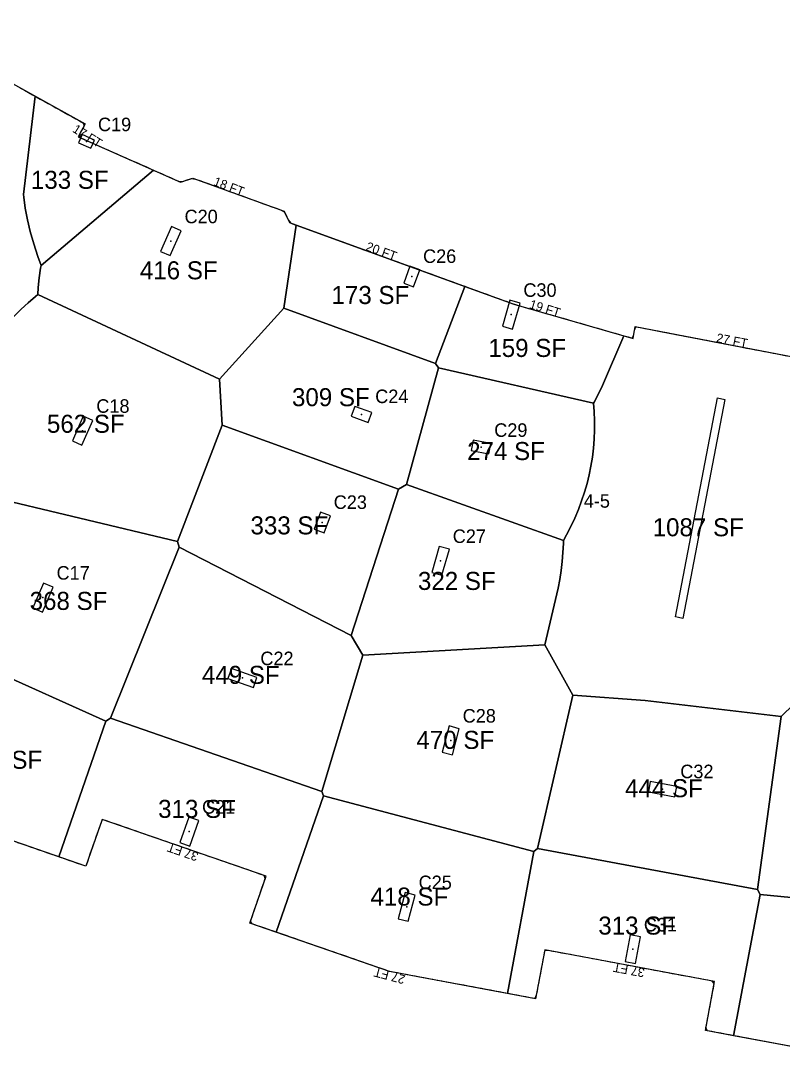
# Model space of a CAD drawing. Header units: metres. Extents: x 3272 to 9634, y 5311 to 56288.
# Drawn here: x 4740 to 5755, y 5379 to 6758 of the extents above; entities that cross this region are included whole.
import ezdxf
from ezdxf.enums import TextEntityAlignment as Align

# ---------------------------------------------------------------- set-up
doc = ezdxf.new("R2010")
doc.units = ezdxf.units.M
for name, color, linetype in [('BOUNDARY', 5, 'Continuous'), ('COL-LABEL', 2, 'Continuous'), ('COLS', 2, 'Continuous'), ('FLOOR NUMBER', 3, 'Continuous'), ('FLOOR_0_AREA_LABELS', 3, 'Continuous'), ('FLOOR_0_BOUNDARY', 5, 'Continuous'), ('FLOOR_0_COLUMNS', 7, 'Continuous'), ('FLOOR_0_FASCADE_COLUMNS', 30, 'Continuous'), ('FLOOR_0_FASCADE_WALLS', 4, 'Continuous'), ('FLOOR_0_LARGE_TRIBUTARY', 6, 'Continuous'), ('FLOOR_0_TRIBUTARY_COL_0', 2, 'Continuous'), ('FLOOR_0_TRIBUTARY_COL_1', 2, 'Continuous'), ('FLOOR_0_TRIBUTARY_COL_14', 2, 'Continuous'), ('FLOOR_0_TRIBUTARY_COL_15', 2, 'Continuous'), ('FLOOR_0_TRIBUTARY_COL_17', 2, 'Continuous'), ('FLOOR_0_TRIBUTARY_COL_18', 2, 'Continuous'), ('FLOOR_0_TRIBUTARY_COL_2', 2, 'Continuous'), ('FLOOR_0_TRIBUTARY_COL_24', 2, 'Continuous'), ('FLOOR_0_TRIBUTARY_COL_25', 2, 'Continuous'), ('FLOOR_0_TRIBUTARY_COL_3', 2, 'Continuous'), ('FLOOR_0_TRIBUTARY_COL_5', 2, 'Continuous'), ('FLOOR_0_TRIBUTARY_COL_52', 2, 'Continuous'), ('FLOOR_0_TRIBUTARY_COL_53', 2, 'Continuous'), ('FLOOR_0_TRIBUTARY_COL_54', 2, 'Continuous'), ('FLOOR_0_TRIBUTARY_COL_57', 2, 'Continuous'), ('FLOOR_0_TRIBUTARY_COL_59', 2, 'Continuous'), ('FLOOR_0_TRIBUTARY_COL_6', 2, 'Continuous'), ('FLOOR_0_TRIBUTARY_COL_7', 2, 'Continuous'), ('FLOOR_0_TRIBUTARY_COL_8', 2, 'Continuous'), ('FLOOR_0_WALL_TRIBUTARY_0', 1, 'Continuous'), ('FLOOR_0_WALL_TRIBUTARY_1', 1, 'Continuous'), ('WALL', 4, 'Continuous')]:
    doc.layers.add(name, color=color, linetype=linetype)

msp = doc.modelspace()

# ---------------------------------------------------------------- linework, layer by layer
at = {"layer": 'BOUNDARY'}
for points in [[(4578.2, 6758.1), (4825.6, 6620.7), (4816.2, 6603.8), (4952.6, 6543.3), (4968.7, 6548.8), (5090.3, 6504.7), (5097.7, 6489.4), (5396.3, 6380.9), (5555, 6335.4), (5557.6, 6351.2), (5814.1, 6301.8)], [(5842.4, 5378.9), (5651.2, 5414.6), (5663.3, 5479.6), (5437.2, 5521.7), (5425.1, 5456.8), (5230.5, 5493.1), (5044.8, 5557.5), (5066.4, 5619.8), (4848.1, 5695.4), (4826.5, 5633.1), (4633, 5700.1)]]:
    msp.add_lwpolyline(points, dxfattribs=at)
at = {"layer": 'COLS'}
for points in [[(4821.8, 6606.6), (4816.9, 6595.6), (4833.4, 6588.3), (4838.2, 6599.3)], [(4926, 6451.2), (4938.7, 6445.5), (4953.4, 6478.4), (4940.6, 6484.1)], [(5270.8, 6426.5), (5257.7, 6431.3), (5249.5, 6408.7), (5262.6, 6403.9)], [(5380.9, 6351.6), (5394.3, 6347.8), (5404.3, 6382.4), (5390.8, 6386.2)], [(5184.6, 6244.8), (5179.8, 6231.7), (5202.4, 6223.5), (5207.1, 6236.6)], [(4808.6, 6199), (4821.4, 6193.3), (4836, 6226.2), (4823.2, 6231.9)], [(5362.9, 6181.6), (5365.5, 6195.4), (5341.9, 6199.9), (5339.3, 6186.1)], [(5151.9, 6099.2), (5138.7, 6104), (5130.5, 6081.5), (5143.7, 6076.7)], [(5286.9, 6024.1), (5300.4, 6020.2), (5310.3, 6054.8), (5296.9, 6058.7)], [(4756, 5976.8), (4768.8, 5971.3), (4783.1, 6004.3), (4770.3, 6009.9)], [(5049.7, 5871.1), (5054.3, 5884.3), (5020.3, 5896.1), (5015.7, 5882.9)], [(5300.8, 5784.9), (5314.3, 5781.3), (5323.5, 5816.1), (5310, 5819.7)], [(5610.5, 5725.3), (5613.1, 5739.1), (5577.7, 5745.7), (5575.1, 5731.9)], [(4951.7, 5664.5), (4964.9, 5659.9), (4976.7, 5693.9), (4963.5, 5698.5)], [(5242.1, 5563.3), (5255.6, 5559.8), (5264.9, 5594.6), (5251.3, 5598.1)], [(5544.2, 5506.4), (5558, 5503.8), (5564.6, 5539.2), (5550.8, 5541.8)]]:
    msp.add_lwpolyline(points, close=True, dxfattribs=at)
at = {"layer": 'FLOOR_0_BOUNDARY'}
for points in [[(4578.2, 6758.1), (4825.6, 6620.7), (4816.2, 6603.8), (4952.6, 6543.3), (4968.7, 6548.8), (5090.3, 6504.7), (5097.7, 6489.4), (5396.3, 6380.9), (5555, 6335.4), (5557.6, 6351.2), (5814.1, 6301.8)], [(5842.4, 5378.9), (5651.2, 5414.6), (5663.3, 5479.6), (5437.2, 5521.7), (5425.1, 5456.8), (5230.5, 5493.1), (5044.8, 5557.5), (5066.4, 5619.8), (4848.1, 5695.4), (4826.5, 5633.1), (4633, 5700.1)]]:
    msp.add_lwpolyline(points, dxfattribs=at)
at = {"layer": 'FLOOR_0_COLUMNS'}
for p in [(4827.6, 6597.5), (4939.7, 6464.8), (5260.2, 6417.6), (5392.6, 6367), (5193.5, 6234.1), (4822.3, 6212.6), (5352.4, 6190.7), (5141.2, 6090.3), (5298.6, 6039.5), (4769.5, 5990.6), (5035, 5883.6), (5312.2, 5800.5), (5594.1, 5735.5), (4964.2, 5679.2), (5253.5, 5578.9), (5554.4, 5522.8)]:
    msp.add_point(p, dxfattribs=at)
at = {"layer": 'FLOOR_0_FASCADE_COLUMNS'}
for points in [[(4760.6, 6656.8), (4765.9, 6653.9), (4771.1, 6650.9), (4776.3, 6648), (4781.6, 6645.1), (4786.8, 6642.2), (4792.1, 6639.3), (4797.3, 6636.4), (4802.6, 6633.5), (4807.8, 6630.5), (4813.1, 6627.6), (4818.3, 6624.7), (4823.5, 6621.8), (4823.8, 6617.5), (4820.9, 6612.2), (4818, 6607), (4818.4, 6602.9), (4823.9, 6600.4), (4829.4, 6598), (4834.9, 6595.5), (4840.4, 6593.1), (4845.8, 6590.7), (4851.3, 6588.2), (4856.8, 6585.8), (4862.3, 6583.4), (4867.8, 6580.9), (4873.3, 6578.5), (4878.7, 6576.1), (4884.2, 6573.6), (4889.7, 6571.2), (4895.2, 6568.8), (4900.7, 6566.3), (4906.2, 6563.9), (4911.6, 6561.5), (4917.1, 6559)], [(4917.1, 6559), (4922.6, 6556.6), (4928.1, 6554.2), (4933.6, 6551.7), (4939.1, 6549.3), (4944.6, 6546.8), (4950, 6544.4), (4955.6, 6544.3), (4961.3, 6546.3), (4967, 6548.2), (4972.6, 6547.4), (4978.3, 6545.4), (4983.9, 6543.3), (4989.5, 6541.3), (4995.2, 6539.2), (5000.8, 6537.2), (5006.5, 6535.1), (5012.1, 6533.1), (5017.7, 6531), (5023.4, 6529), (5029, 6526.9), (5034.7, 6524.9), (5040.3, 6522.8), (5045.9, 6520.8), (5051.6, 6518.7), (5057.2, 6516.7), (5062.9, 6514.6), (5068.5, 6512.6), (5074.1, 6510.5), (5079.8, 6508.5), (5085.4, 6506.4), (5090.6, 6503.9), (5093.3, 6498.5), (5095.9, 6493.1), (5099.5, 6488.8), (5105.1, 6486.7)], [(5105.1, 6486.7), (5110.7, 6484.7), (5116.4, 6482.6), (5122, 6480.6), (5127.6, 6478.5), (5133.3, 6476.5), (5138.9, 6474.4), (5144.6, 6472.4), (5150.2, 6470.3), (5155.8, 6468.3), (5161.5, 6466.2), (5167.1, 6464.2), (5172.8, 6462.1), (5178.4, 6460.1), (5184, 6458), (5189.7, 6456), (5195.3, 6453.9), (5201, 6451.9), (5206.6, 6449.8), (5212.2, 6447.8), (5217.9, 6445.7), (5223.5, 6443.7), (5229.2, 6441.6), (5234.8, 6439.6), (5240.4, 6437.5), (5246.1, 6435.5), (5251.7, 6433.4), (5257.3, 6431.4), (5263, 6429.3), (5268.6, 6427.3), (5274.3, 6425.2), (5279.9, 6423.2), (5285.5, 6421.1), (5291.2, 6419.1), (5296.8, 6417), (5302.5, 6415), (5308.1, 6412.9), (5313.7, 6410.9), (5319.4, 6408.8), (5325, 6406.8), (5330.7, 6404.7)], [(5330.7, 6404.7), (5336.3, 6402.7), (5341.9, 6400.6), (5347.6, 6398.6), (5353.2, 6396.5), (5358.9, 6394.5), (5364.5, 6392.4), (5370.1, 6390.4), (5375.8, 6388.3), (5381.4, 6386.3), (5387, 6384.3), (5392.7, 6382.2), (5398.4, 6380.3), (5404.1, 6378.6), (5409.9, 6377), (5415.7, 6375.3), (5421.4, 6373.7), (5427.2, 6372), (5433, 6370.4), (5438.7, 6368.7), (5444.5, 6367.1), (5450.3, 6365.4), (5456, 6363.8), (5461.8, 6362.1), (5467.6, 6360.4), (5473.4, 6358.8), (5479.1, 6357.1), (5484.9, 6355.5), (5490.7, 6353.8), (5496.4, 6352.2), (5502.2, 6350.5), (5508, 6348.9), (5513.7, 6347.2), (5519.5, 6345.6), (5525.3, 6343.9), (5531, 6342.3), (5536.8, 6340.6), (5542.6, 6338.9)], [(5081.9, 5544.6), (5076.3, 5546.6), (5070.6, 5548.5), (5064.9, 5550.5), (5059.2, 5552.5), (5053.6, 5554.4), (5047.9, 5556.4), (5045.7, 5560), (5047.7, 5565.7), (5049.6, 5571.4), (5051.6, 5577), (5053.5, 5582.7), (5055.5, 5588.4), (5057.5, 5594), (5059.4, 5599.7), (5061.4, 5605.4), (5063.4, 5611.1), (5065.3, 5616.7), (5063.8, 5620.7), (5058.2, 5622.7), (5052.5, 5624.6), (5046.8, 5626.6), (5041.2, 5628.6), (5035.5, 5630.5), (5029.8, 5632.5), (5024.2, 5634.5), (5018.5, 5636.4), (5012.8, 5638.4), (5007.1, 5640.4), (5001.5, 5642.3), (4995.8, 5644.3), (4990.1, 5646.2), (4984.5, 5648.2), (4978.8, 5650.2), (4973.1, 5652.1), (4967.5, 5654.1), (4961.8, 5656.1), (4956.1, 5658), (4950.5, 5660), (4944.8, 5662), (4939.1, 5663.9), (4933.4, 5665.9), (4927.8, 5667.8), (4922.1, 5669.8), (4916.4, 5671.8), (4910.8, 5673.7), (4905.1, 5675.7), (4899.4, 5677.7), (4893.8, 5679.6), (4888.1, 5681.6), (4882.4, 5683.6), (4876.7, 5685.5), (4871.1, 5687.5), (4865.4, 5689.4), (4859.7, 5691.4), (4854.1, 5693.4), (4848.4, 5695.3), (4846.3, 5690), (4844.3, 5684.3), (4842.3, 5678.7), (4840.4, 5673), (4838.4, 5667.3), (4836.5, 5661.7), (4834.5, 5656), (4832.5, 5650.3), (4830.6, 5644.7), (4828.6, 5639), (4826.6, 5633.3), (4821.1, 5634.9), (4815.5, 5636.9), (4809.8, 5638.9), (4804.1, 5640.8), (4798.5, 5642.8), (4792.8, 5644.8)], [(4792.8, 5644.8), (4787.1, 5646.7), (4781.4, 5648.7), (4775.8, 5650.6), (4770.1, 5652.6), (4764.4, 5654.6), (4758.8, 5656.5), (4753.1, 5658.5), (4747.4, 5660.5), (4741.8, 5662.4), (4736.1, 5664.4)], [(5388.5, 5463.6), (5382.6, 5464.7), (5376.7, 5465.8), (5370.8, 5466.9), (5364.9, 5468), (5359, 5469.1), (5353.1, 5470.2), (5347.2, 5471.3), (5341.3, 5472.4), (5335.5, 5473.5), (5329.6, 5474.6), (5323.7, 5475.7), (5317.8, 5476.8), (5311.9, 5477.9), (5306, 5479), (5300.1, 5480.1), (5294.2, 5481.2), (5288.3, 5482.3), (5282.4, 5483.4), (5276.5, 5484.5), (5270.6, 5485.6), (5264.7, 5486.8), (5258.8, 5487.9), (5252.9, 5489), (5247, 5490.1), (5241.1, 5491.2), (5235.2, 5492.3), (5229.3, 5493.5), (5223.7, 5495.5), (5218, 5497.5), (5212.3, 5499.4), (5206.7, 5501.4), (5201, 5503.4), (5195.3, 5505.3), (5189.6, 5507.3), (5184, 5509.3), (5178.3, 5511.2), (5172.6, 5513.2), (5167, 5515.1), (5161.3, 5517.1), (5155.6, 5519.1), (5150, 5521), (5144.3, 5523), (5138.6, 5525), (5133, 5526.9), (5127.3, 5528.9), (5121.6, 5530.9), (5115.9, 5532.8), (5110.3, 5534.8), (5104.6, 5536.7), (5098.9, 5538.7), (5093.3, 5540.7), (5087.6, 5542.6), (5081.9, 5544.6)], [(5689.1, 5407.5), (5683.2, 5408.6), (5677.3, 5409.7), (5671.4, 5410.8), (5665.5, 5411.9), (5659.6, 5413), (5653.7, 5414.1), (5651.8, 5417.9), (5652.9, 5423.8), (5654, 5429.7), (5655.1, 5435.6), (5656.2, 5441.5), (5657.3, 5447.4), (5658.4, 5453.3), (5659.5, 5459.2), (5660.6, 5465.1), (5661.7, 5471), (5662.8, 5476.9), (5660.1, 5480.2), (5654.2, 5481.3), (5648.3, 5482.4), (5642.4, 5483.5), (5636.5, 5484.6), (5630.6, 5485.7), (5624.7, 5486.8), (5618.8, 5487.9), (5612.9, 5489), (5607, 5490.1), (5601.1, 5491.2), (5595.2, 5492.3), (5589.3, 5493.4), (5583.4, 5494.5), (5577.5, 5495.6), (5571.6, 5496.7), (5565.7, 5497.8), (5559.8, 5498.9), (5553.9, 5500), (5548, 5501.1), (5542.2, 5502.2), (5536.3, 5503.3), (5530.4, 5504.4), (5524.5, 5505.5), (5518.6, 5506.6), (5512.7, 5507.7), (5506.8, 5508.8), (5500.9, 5509.9), (5495, 5511), (5489.1, 5512.1), (5483.2, 5513.2), (5477.3, 5514.3), (5471.4, 5515.4), (5465.5, 5516.5), (5459.6, 5517.6), (5453.7, 5518.7), (5447.8, 5519.8), (5441.9, 5520.9), (5437, 5520.5), (5435.9, 5514.6), (5434.8, 5508.7), (5433.7, 5502.8), (5432.6, 5496.9), (5431.5, 5491), (5430.4, 5485.1), (5429.3, 5479.2), (5428.2, 5473.3), (5427.1, 5467.4), (5426, 5461.5), (5423.9, 5457), (5418, 5458.1), (5412.1, 5459.2), (5406.2, 5460.3), (5400.3, 5461.4), (5394.4, 5462.5), (5388.5, 5463.6)], [(5759.9, 5394.3), (5754, 5395.4), (5748.1, 5396.5), (5742.2, 5397.6), (5736.3, 5398.7), (5730.4, 5399.8), (5724.5, 5400.9), (5718.6, 5402), (5712.7, 5403.1), (5706.8, 5404.2), (5700.9, 5405.3), (5695, 5406.4), (5689.1, 5407.5)]]:
    msp.add_lwpolyline(points, dxfattribs=at)
at = {"layer": 'FLOOR_0_FASCADE_WALLS'}
for points in [[(4739.6, 6668.4), (4744.9, 6665.5), (4750.1, 6662.6), (4755.4, 6659.7), (4760.6, 6656.8)], [(5542.6, 6338.9), (5548.3, 6337.3), (5554.1, 6335.6), (5555.8, 6340.4), (5556.8, 6346.3), (5558.6, 6351), (5564.5, 6349.9), (5570.4, 6348.7), (5576.3, 6347.6), (5582.2, 6346.5), (5588.1, 6345.3), (5594, 6344.2), (5599.9, 6343.1), (5605.7, 6341.9), (5611.6, 6340.8), (5617.5, 6339.7), (5623.4, 6338.5), (5629.3, 6337.4), (5635.2, 6336.3), (5641.1, 6335.1), (5647, 6334), (5652.9, 6332.9), (5658.8, 6331.7), (5664.7, 6330.6), (5670.6, 6329.5), (5676.4, 6328.3), (5682.3, 6327.2), (5688.2, 6326.1), (5694.1, 6324.9), (5700, 6323.8), (5705.9, 6322.6), (5711.8, 6321.5), (5717.7, 6320.4), (5723.6, 6319.2), (5729.5, 6318.1), (5735.4, 6317), (5741.3, 6315.8), (5747.1, 6314.7), (5753, 6313.6), (5758.9, 6312.4)]]:
    msp.add_lwpolyline(points, dxfattribs=at)
at = {"layer": 'FLOOR_0_LARGE_TRIBUTARY'}
for points in [[(4713.7, 6682.8), (4759.3, 6657.5), (4743.7, 6526.7), (4744, 6523.4), (4746, 6508.6), (4748.9, 6493.3), (4752.6, 6477.5), (4757.2, 6461.2), (4762.6, 6444.5), (4766.9, 6432.5), (4766.3, 6428.7), (4764.6, 6415.9), (4763.2, 6402.9), (4762.6, 6393.7), (4759.5, 6391.2), (4749.9, 6382.9), (4740.7, 6374.3), (4731.8, 6365.5)], [(5785.5, 5864.9), (5751.7, 5832.2), (5570.8, 5853.5), (5474.5, 5860.7), (5437.5, 5927.5), (5455, 6003), (5455, 6003), (5457.3, 6014.7), (5459.1, 6026.6), (5460.5, 6038.6), (5461.5, 6050.6), (5462, 6062.7), (5462, 6066.6), (5466.3, 6074.1), (5472, 6085.2), (5477.2, 6096.4), (5482, 6107.7), (5486.3, 6119.1), (5490.1, 6130.6), (5493.5, 6142.2), (5496.3, 6153.9), (5498.7, 6165.6), (5500.6, 6177.5), (5502.1, 6189.4), (5503, 6201.5), (5503.5, 6213.6), (5503.5, 6225.8), (5503, 6238.1), (5502.2, 6249.3), (5502.8, 6250.4), (5508.6, 6261.5), (5513.9, 6272.7), (5542.4, 6339), (5555, 6335.4), (5557.6, 6351.2), (5591.3, 6344.7), (5688.4, 6326), (5814.1, 6301.8)]]:
    msp.add_lwpolyline(points, dxfattribs=at)
for points in [[(4762.6, 6444.5), (4757.2, 6461.2), (4752.6, 6477.5), (4748.9, 6493.3), (4746, 6508.6), (4744, 6523.4), (4743.7, 6526.7), (4759.3, 6657.5), (4825.6, 6620.7), (4816.2, 6603.8), (4916.8, 6559.2), (4766.9, 6432.5), (4762.6, 6444.5)], [(4766.3, 6428.7), (4766.9, 6432.5), (4916.8, 6559.2), (4952.6, 6543.3), (4968.7, 6548.8), (5090.3, 6504.7), (5097.7, 6489.4), (5106.5, 6486.2), (5090.2, 6375.5), (5004.5, 6281.2), (4762.6, 6393.7), (4763.2, 6402.9), (4764.6, 6415.9), (4766.3, 6428.7)], [(5106.5, 6486.2), (5331.1, 6404.6), (5291.9, 6302.2), (5090.2, 6375.5), (5106.5, 6486.2)], [(5513.9, 6272.7), (5508.6, 6261.5), (5502.8, 6250.4), (5502.2, 6249.3), (5295.8, 6296.3), (5291.9, 6302.2), (5331.1, 6404.6), (5396.3, 6380.9), (5542.4, 6339), (5513.9, 6272.7)], [(4707.5, 6337.8), (4715.2, 6347.2), (4723.3, 6356.4), (4731.8, 6365.5), (4740.7, 6374.3), (4749.9, 6382.9), (4759.5, 6391.2), (4762.6, 6393.7), (5004.5, 6281.2), (5008.1, 6220.1), (4948.7, 6065.2), (4688.1, 6127.2), (4627.4, 6181.7), (4701, 6329.2), (4707.5, 6337.8)], [(5090.2, 6375.5), (5291.9, 6302.2), (5295.8, 6296.3), (5253.4, 6140.8), (5242.5, 6134.9), (5008.1, 6220.1), (5004.5, 6281.2), (5090.2, 6375.5)], [(5295.8, 6296.3), (5502.2, 6249.3), (5503, 6238.1), (5503.5, 6225.8), (5503.5, 6213.6), (5503, 6201.5), (5502.1, 6189.4), (5500.6, 6177.5), (5498.7, 6165.6), (5496.3, 6153.9), (5493.5, 6142.2), (5490.1, 6130.6), (5486.3, 6119.1), (5482, 6107.7), (5477.2, 6096.4), (5472, 6085.2), (5466.3, 6074.1), (5462, 6066.6), (5253.4, 6140.8), (5295.8, 6296.3)], [(4948.7, 6065.2), (5008.1, 6220.1), (5242.5, 6134.9), (5179.6, 5940), (4950.8, 6057.5), (4948.7, 6065.2)], [(5242.5, 6134.9), (5253.4, 6140.8), (5462, 6066.6), (5462, 6062.7), (5461.5, 6050.6), (5460.5, 6038.6), (5459.1, 6026.6), (5457.3, 6014.7), (5455, 6003), (5437.5, 5927.5), (5195.1, 5913.7), (5179.6, 5940), (5242.5, 6134.9)], [(4688.1, 6127.2), (4948.7, 6065.2), (4950.8, 6057.5), (4859.2, 5830), (4853.2, 5826.3), (4697.2, 5896.2), (4688.1, 6127.2)], [(4950.8, 6057.5), (5179.6, 5940), (5195.1, 5913.7), (5140.7, 5732.5), (4859.2, 5830), (4950.8, 6057.5)], [(5140.7, 5732.5), (5195.1, 5913.7), (5437.5, 5927.5), (5474.5, 5860.7), (5427.5, 5656.6), (5422.9, 5652.6), (5142.7, 5726.8), (5140.7, 5732.5)], [(4640, 5880.2), (4697.2, 5896.2), (4853.2, 5826.3), (4790.6, 5645.5), (4633, 5700.1), (4572.6, 5730.2), (4640, 5880.2)], [(5785.5, 5864.9), (6034.4, 5804.5), (5893.3, 5579.2), (5723.7, 5595.6), (5720.4, 5601.9), (5751.7, 5832.2), (5785.5, 5864.9)], [(5474.5, 5860.7), (5570.8, 5853.5), (5751.7, 5832.2), (5720.4, 5601.9), (5427.5, 5656.6), (5474.5, 5860.7)], [(4853.2, 5826.3), (4859.2, 5830), (5140.7, 5732.5), (5142.7, 5726.8), (5079.8, 5545.3), (5044.8, 5557.5), (5066.4, 5619.8), (4848.1, 5695.4), (4826.5, 5633.1), (4790.6, 5645.5), (4853.2, 5826.3)], [(5142.7, 5726.8), (5422.9, 5652.6), (5387.7, 5463.8), (5230.5, 5493.1), (5079.8, 5545.3), (5142.7, 5726.8)], [(5422.9, 5652.6), (5427.5, 5656.6), (5720.4, 5601.9), (5723.7, 5595.6), (5688.6, 5407.6), (5651.2, 5414.6), (5663.3, 5479.6), (5437.2, 5521.7), (5425.1, 5456.8), (5387.7, 5463.8), (5422.9, 5652.6)], [(5723.7, 5595.6), (5893.3, 5579.2), (5935.6, 5536.6), (5926.3, 5440), (5849.6, 5444.2), (5842.4, 5378.9), (5688.6, 5407.6), (5723.7, 5595.6)]]:
    msp.add_lwpolyline(points, close=True, dxfattribs=at)
at = {"layer": 'FLOOR_0_TRIBUTARY_COL_0'}
msp.add_lwpolyline([(5142.7, 5726.8), (5422.9, 5652.6), (5387.7, 5463.8), (5230.5, 5493.1), (5079.8, 5545.3), (5142.7, 5726.8)], close=True, dxfattribs=at)
at = {"layer": 'FLOOR_0_TRIBUTARY_COL_1'}
msp.add_lwpolyline([(4853.2, 5826.3), (4859.2, 5830), (5140.7, 5732.5), (5142.7, 5726.8), (5079.8, 5545.3), (5044.8, 5557.5), (5066.4, 5619.8), (4848.1, 5695.4), (4826.5, 5633.1), (4790.6, 5645.5), (4853.2, 5826.3)], close=True, dxfattribs=at)
at = {"layer": 'FLOOR_0_TRIBUTARY_COL_14'}
msp.add_lwpolyline([(5474.5, 5860.7), (5570.8, 5853.5), (5751.7, 5832.2), (5720.4, 5601.9), (5427.5, 5656.6), (5474.5, 5860.7)], close=True, dxfattribs=at)
at = {"layer": 'FLOOR_0_TRIBUTARY_COL_15'}
msp.add_lwpolyline([(4950.8, 6057.5), (5179.6, 5940), (5195.1, 5913.7), (5140.7, 5732.5), (4859.2, 5830), (4950.8, 6057.5)], close=True, dxfattribs=at)
at = {"layer": 'FLOOR_0_TRIBUTARY_COL_17'}
msp.add_lwpolyline([(4766.3, 6428.7), (4766.9, 6432.5), (4916.8, 6559.2), (4952.6, 6543.3), (4968.7, 6548.8), (5090.3, 6504.7), (5097.7, 6489.4), (5106.5, 6486.2), (5090.2, 6375.5), (5004.5, 6281.2), (4762.6, 6393.7), (4763.2, 6402.9), (4764.6, 6415.9), (4766.3, 6428.7)], close=True, dxfattribs=at)
at = {"layer": 'FLOOR_0_TRIBUTARY_COL_18'}
msp.add_lwpolyline([(5513.9, 6272.7), (5508.6, 6261.5), (5502.8, 6250.4), (5502.2, 6249.3), (5295.8, 6296.3), (5291.9, 6302.2), (5331.1, 6404.6), (5396.3, 6380.9), (5542.4, 6339), (5513.9, 6272.7)], close=True, dxfattribs=at)
at = {"layer": 'FLOOR_0_TRIBUTARY_COL_2'}
msp.add_lwpolyline([(5422.9, 5652.6), (5427.5, 5656.6), (5720.4, 5601.9), (5723.7, 5595.6), (5688.6, 5407.6), (5651.2, 5414.6), (5663.3, 5479.6), (5437.2, 5521.7), (5425.1, 5456.8), (5387.7, 5463.8), (5422.9, 5652.6)], close=True, dxfattribs=at)
at = {"layer": 'FLOOR_0_TRIBUTARY_COL_24'}
msp.add_lwpolyline([(4707.5, 6337.8), (4715.2, 6347.2), (4723.3, 6356.4), (4731.8, 6365.5), (4740.7, 6374.3), (4749.9, 6382.9), (4759.5, 6391.2), (4762.6, 6393.7), (5004.5, 6281.2), (5008.1, 6220.1), (4948.7, 6065.2), (4688.1, 6127.2), (4627.4, 6181.7), (4701, 6329.2), (4707.5, 6337.8)], close=True, dxfattribs=at)
at = {"layer": 'FLOOR_0_TRIBUTARY_COL_25'}
msp.add_lwpolyline([(5242.5, 6134.9), (5253.4, 6140.8), (5462, 6066.6), (5462, 6062.7), (5461.5, 6050.6), (5460.5, 6038.6), (5459.1, 6026.6), (5457.3, 6014.7), (5455, 6003), (5437.5, 5927.5), (5195.1, 5913.7), (5179.6, 5940), (5242.5, 6134.9)], close=True, dxfattribs=at)
at = {"layer": 'FLOOR_0_TRIBUTARY_COL_3'}
msp.add_lwpolyline([(5723.7, 5595.6), (5893.3, 5579.2), (5935.6, 5536.6), (5926.3, 5440), (5849.6, 5444.2), (5842.4, 5378.9), (5688.6, 5407.6), (5723.7, 5595.6)], close=True, dxfattribs=at)
at = {"layer": 'FLOOR_0_TRIBUTARY_COL_5'}
msp.add_lwpolyline([(5785.5, 5864.9), (6034.4, 5804.5), (5893.3, 5579.2), (5723.7, 5595.6), (5720.4, 5601.9), (5751.7, 5832.2), (5785.5, 5864.9)], close=True, dxfattribs=at)
at = {"layer": 'FLOOR_0_TRIBUTARY_COL_52'}
msp.add_lwpolyline([(4762.6, 6444.5), (4757.2, 6461.2), (4752.6, 6477.5), (4748.9, 6493.3), (4746, 6508.6), (4744, 6523.4), (4743.7, 6526.7), (4759.3, 6657.5), (4825.6, 6620.7), (4816.2, 6603.8), (4916.8, 6559.2), (4766.9, 6432.5), (4762.6, 6444.5)], close=True, dxfattribs=at)
at = {"layer": 'FLOOR_0_TRIBUTARY_COL_53'}
msp.add_lwpolyline([(5106.5, 6486.2), (5331.1, 6404.6), (5291.9, 6302.2), (5090.2, 6375.5), (5106.5, 6486.2)], close=True, dxfattribs=at)
at = {"layer": 'FLOOR_0_TRIBUTARY_COL_54'}
msp.add_lwpolyline([(4948.7, 6065.2), (5008.1, 6220.1), (5242.5, 6134.9), (5179.6, 5940), (4950.8, 6057.5), (4948.7, 6065.2)], close=True, dxfattribs=at)
at = {"layer": 'FLOOR_0_TRIBUTARY_COL_57'}
msp.add_lwpolyline([(5295.8, 6296.3), (5502.2, 6249.3), (5503, 6238.1), (5503.5, 6225.8), (5503.5, 6213.6), (5503, 6201.5), (5502.1, 6189.4), (5500.6, 6177.5), (5498.7, 6165.6), (5496.3, 6153.9), (5493.5, 6142.2), (5490.1, 6130.6), (5486.3, 6119.1), (5482, 6107.7), (5477.2, 6096.4), (5472, 6085.2), (5466.3, 6074.1), (5462, 6066.6), (5253.4, 6140.8), (5295.8, 6296.3)], close=True, dxfattribs=at)
at = {"layer": 'FLOOR_0_TRIBUTARY_COL_59'}
msp.add_lwpolyline([(5090.2, 6375.5), (5291.9, 6302.2), (5295.8, 6296.3), (5253.4, 6140.8), (5242.5, 6134.9), (5008.1, 6220.1), (5004.5, 6281.2), (5090.2, 6375.5)], close=True, dxfattribs=at)
at = {"layer": 'FLOOR_0_TRIBUTARY_COL_6'}
msp.add_lwpolyline([(5140.7, 5732.5), (5195.1, 5913.7), (5437.5, 5927.5), (5474.5, 5860.7), (5427.5, 5656.6), (5422.9, 5652.6), (5142.7, 5726.8), (5140.7, 5732.5)], close=True, dxfattribs=at)
at = {"layer": 'FLOOR_0_TRIBUTARY_COL_7'}
msp.add_lwpolyline([(4640, 5880.2), (4697.2, 5896.2), (4853.2, 5826.3), (4790.6, 5645.5), (4633, 5700.1), (4572.6, 5730.2), (4640, 5880.2)], close=True, dxfattribs=at)
at = {"layer": 'FLOOR_0_TRIBUTARY_COL_8'}
msp.add_lwpolyline([(4688.1, 6127.2), (4948.7, 6065.2), (4950.8, 6057.5), (4859.2, 5830), (4853.2, 5826.3), (4697.2, 5896.2), (4688.1, 6127.2)], close=True, dxfattribs=at)
at = {"layer": 'FLOOR_0_WALL_TRIBUTARY_0'}
msp.add_lwpolyline([(5785.5, 5864.9), (5751.7, 5832.2), (5570.8, 5853.5), (5474.5, 5860.7), (5437.5, 5927.5), (5455, 6003), (5455, 6003), (5457.3, 6014.7), (5459.1, 6026.6), (5460.5, 6038.6), (5461.5, 6050.6), (5462, 6062.7), (5462, 6066.6), (5466.3, 6074.1), (5472, 6085.2), (5477.2, 6096.4), (5482, 6107.7), (5486.3, 6119.1), (5490.1, 6130.6), (5493.5, 6142.2), (5496.3, 6153.9), (5498.7, 6165.6), (5500.6, 6177.5), (5502.1, 6189.4), (5503, 6201.5), (5503.5, 6213.6), (5503.5, 6225.8), (5503, 6238.1), (5502.2, 6249.3), (5502.8, 6250.4), (5508.6, 6261.5), (5513.9, 6272.7), (5542.4, 6339), (5555, 6335.4), (5557.6, 6351.2), (5591.3, 6344.7), (5688.4, 6326), (5814.1, 6301.8)], dxfattribs=at)
at = {"layer": 'FLOOR_0_WALL_TRIBUTARY_1'}
msp.add_lwpolyline([(4713.7, 6682.8), (4759.3, 6657.5), (4743.7, 6526.7), (4744, 6523.4), (4746, 6508.6), (4748.9, 6493.3), (4752.6, 6477.5), (4757.2, 6461.2), (4762.6, 6444.5), (4766.9, 6432.5), (4766.3, 6428.7), (4764.6, 6415.9), (4763.2, 6402.9), (4762.6, 6393.7), (4759.5, 6391.2), (4749.9, 6382.9), (4740.7, 6374.3), (4731.8, 6365.5)], dxfattribs=at)
at = {"layer": 'WALL'}
msp.add_lwpolyline([(5620.9, 5962.9), (5615.3, 5964), (5611.1, 5964.8), (5667.2, 6256.1), (5677, 6254.2)], close=True, dxfattribs=at)

# ---------------------------------------------------------------- texts
at = {"layer": 'COL-LABEL'}
for s, p in [('C19', (4842.7, 6611.1)), ('C20', (4957.9, 6488.6)), ('C26', (5275.3, 6435.8)), ('C30', (5408.8, 6390.7)), ('C24', (5211.6, 6249.3)), ('C18', (4840.5, 6236.4)), ('C29', (5370, 6204.4)), ('C23', (5156.4, 6108.5)), ('C27', (5314.8, 6063.2)), ('C17', (4787.6, 6014.4)), ('C22', (5058.8, 5900.6)), ('C28', (5328, 5824.2)), ('C32', (5617.6, 5750.2)), ('C21', (4981.2, 5703)), ('C25', (5269.4, 5602.6)), ('C31', (5569.1, 5546.3))]:
    msp.add_text(s, height=18, dxfattribs=at).set_placement(p)
at = {"layer": 'FLOOR NUMBER'}
msp.add_text('4-5', height=18, dxfattribs=at).set_placement((5489.2, 6110.1))
at = {"layer": 'FLOOR_0_AREA_LABELS'}
for s, p in [('133 SF', (4805.2, 6546.4)), ('416 SF', (4950.2, 6426)), ('173 SF', (5205.2, 6393.1)), ('159 SF', (5413.9, 6322.7)), ('309 SF', (5152.6, 6257.2)), ('562 SF', (4826.5, 6221.8)), ('274 SF', (5385.7, 6185.5)), ('333 SF', (5097.4, 6086.6)), ('1087 SF', (5641.5, 6084.1)), ('322 SF', (5320.2, 6012.7)), ('368 SF', (4803.5, 5986.1)), ('449 SF', (5032.7, 5887.7)), ('470 SF', (5318.2, 5801.2)), ('307 SF', (4716.7, 5774.7)), ('444 SF', (5595.8, 5736.9)), ('313 SF', (4974.5, 5709.4)), ('418 SF', (5257.1, 5592.7)), ('313 SF', (5560.2, 5554.1))]:
    msp.add_text(s, height=24, dxfattribs=at).set_placement(p, align=Align.MIDDLE_CENTER)
at = {"layer": 'FLOOR_0_FASCADE_COLUMNS'}
for s, rotation, p in [('17 FT', -31.9816, (4828.7, 6604.8)), ('18 FT', -21.0403, (5017.1, 6537.6)), ('20 FT', -19.9725, (5219.9, 6451.4)), ('19 FT', -17.2512, (5437.6, 6375.3)), ('37 FT', 160.895, (4955.6, 5651.9)), ('37 FT', 169.4221, (5549.3, 5494.8)), ('27 FT', 165.2051, (5230.7, 5487.1))]:
    msp.add_text(s, height=12, rotation=rotation, dxfattribs=at).set_placement(p, align=Align.MIDDLE_CENTER)
at = {"layer": 'FLOOR_0_FASCADE_WALLS'}
msp.add_text('27 FT', height=12, rotation=-10.9037, dxfattribs=at).set_placement((5686.5, 6332.5), align=Align.MIDDLE_CENTER)

doc.saveas('drawing.dxf')
